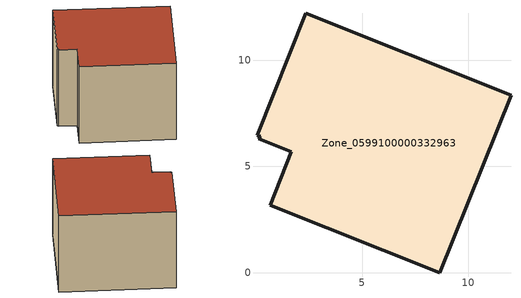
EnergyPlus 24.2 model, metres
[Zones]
Zone_0599100000332963
 floor ground (C_G): 0.05,6.47 2.34,12.2 12,8.34 8.65,0 0.66,3.17 1.67,5.68 0.14,6.29 0.19,6.41 z0
 wall outside (C_F): 8.65,0 12,8.34 2.34,12.2 0.05,6.47 0.19,6.41 0.14,6.29 1.67,5.68 0.66,3.17 8.65,0 z0:8.16
 roof outside (C_R): 2.34,12.2 0.05,6.47 0.19,6.41 0.14,6.29 1.67,5.68 0.66,3.17 8.65,0 12,8.34 z8.16
[BUILDING]
Pand.0599100000332963: North Axis=0; Terrain=City; Loads Convergence Tolerance Value=0.04; Temperature Convergence Tolerance Value=0.4; Solar Distribution=FullExterior; Maximum Number of Warmup Days=25; Minimum Number of Warmup Days=1
[Site:Location]
Rotterdam.The.Hague.AP_ZH_NLD Design_Conditions: Latitude=51.96; Longitude=4.45; Time Zone=1; Elevation=-4.5
[SITE:GROUNDTEMPERATURE:BUILDINGSURFACE]
18, 18, 18, 18, 18, 18, 18, 18, 18, 18, 18, 18
[MATERIAL] Thermal Absorptance=0.9; Solar Absorptance=0.7; Visible Absorptance=0.7
Name | Roughness | Thickness | Conductivity | Density | Specific Heat
G.TC.1975-1991 | MediumSmooth | 0.15 | 0.288461 | 540 | 1210
F.TC.1975-1991 | Rough | 0.3 | 0.230769 | 1920 | 840
R.TC.1975-1991 | MediumRough | 0.2 | 0.153846 | 1500 | 1000
[CONSTRUCTION]
C_G: G.TC.1975-1991
C_F: F.TC.1975-1991
C_R: R.TC.1975-1991
[ZONE]
Zone_0599100000332963: Type=1; Multiplier=1; Ceiling Height=Autocalculate; Volume=Autocalculate; Floor Area=autocalculate; Part of Total Floor Area=Yes
[ZONEINFILTRATION:DESIGNFLOWRATE]
Infil_Zone_0599100000332963: Zone or ZoneList or Space or SpaceList=Zone_0599100000332963; Schedule=AlwaysOn; Design Flow Rate Calculation Method=Flow/Area; Flow Rate per Floor Area=0.003; Constant Term Coefficient=1; Temperature Term Coefficient=0; Velocity Term Coefficient=0; Velocity Squared Term Coefficient=0
[HVACTEMPLATE:ZONE:IDEALLOADSAIRSYSTEM]
Zone_0599100000332963: Maximum Heating Supply Air Temperature=50; Minimum Cooling Supply Air Temperature=13; Maximum Heating Supply Air Humidity Ratio=0.0156; Minimum Cooling Supply Air Humidity Ratio=0.0077; Heating Limit=NoLimit; Cooling Limit=NoLimit; Dehumidification Control Type=ConstantSensibleHeatRatio; Cooling Sensible Heat Ratio=0.7; Dehumidification Setpoint=60; Humidification Control Type=None; Humidification Setpoint=30; Outdoor Air Method=None; Outdoor Air Flow Rate per Person=0.00944; Outdoor Air Flow Rate per Zone Floor Area=0; Outdoor Air Flow Rate per Zone=0; Demand Controlled Ventilation Type=None; Outdoor Air Economizer Type=NoEconomizer; Heat Recovery Type=None; Sensible Heat Recovery Effectiveness=0.7; Latent Heat Recovery Effectiveness=0.65
[ZONECONTROL:THERMOSTAT]
ThermostatControl_Zone_0599100000332963: Zone or ZoneList=Zone_0599100000332963; Control Type Schedule=DualSetpointControlType; Control 1=Thermostat_Zone_0599100000332963; Temperature Difference Between Cutout And Setpoint=0
[THERMOSTATSETPOINT:DUALSETPOINT]
Thermostat_Zone_0599100000332963: Heating Setpoint Temperature Schedule=HeatingSetpoint_Zone_0599100000332963; Cooling Setpoint Temperature Schedule=CoolingSetpoint_Zone_0599100000332963
[SCHEDULE:COMPACT]
HeatingSetpoint_Zone_0599100000332963: Through: 12/31, For: AllDays, Until: 24:00, 21
CoolingSetpoint_Zone_0599100000332963: Through: 12/31, For: AllDays, Until: 24:00, 24
DualSetpointControlType: Through: 12/31, For: AllDays, Until: 24:00, 4
AlwaysOn: Through: 12/31, For: AllDays, Until: 24:00, 1
